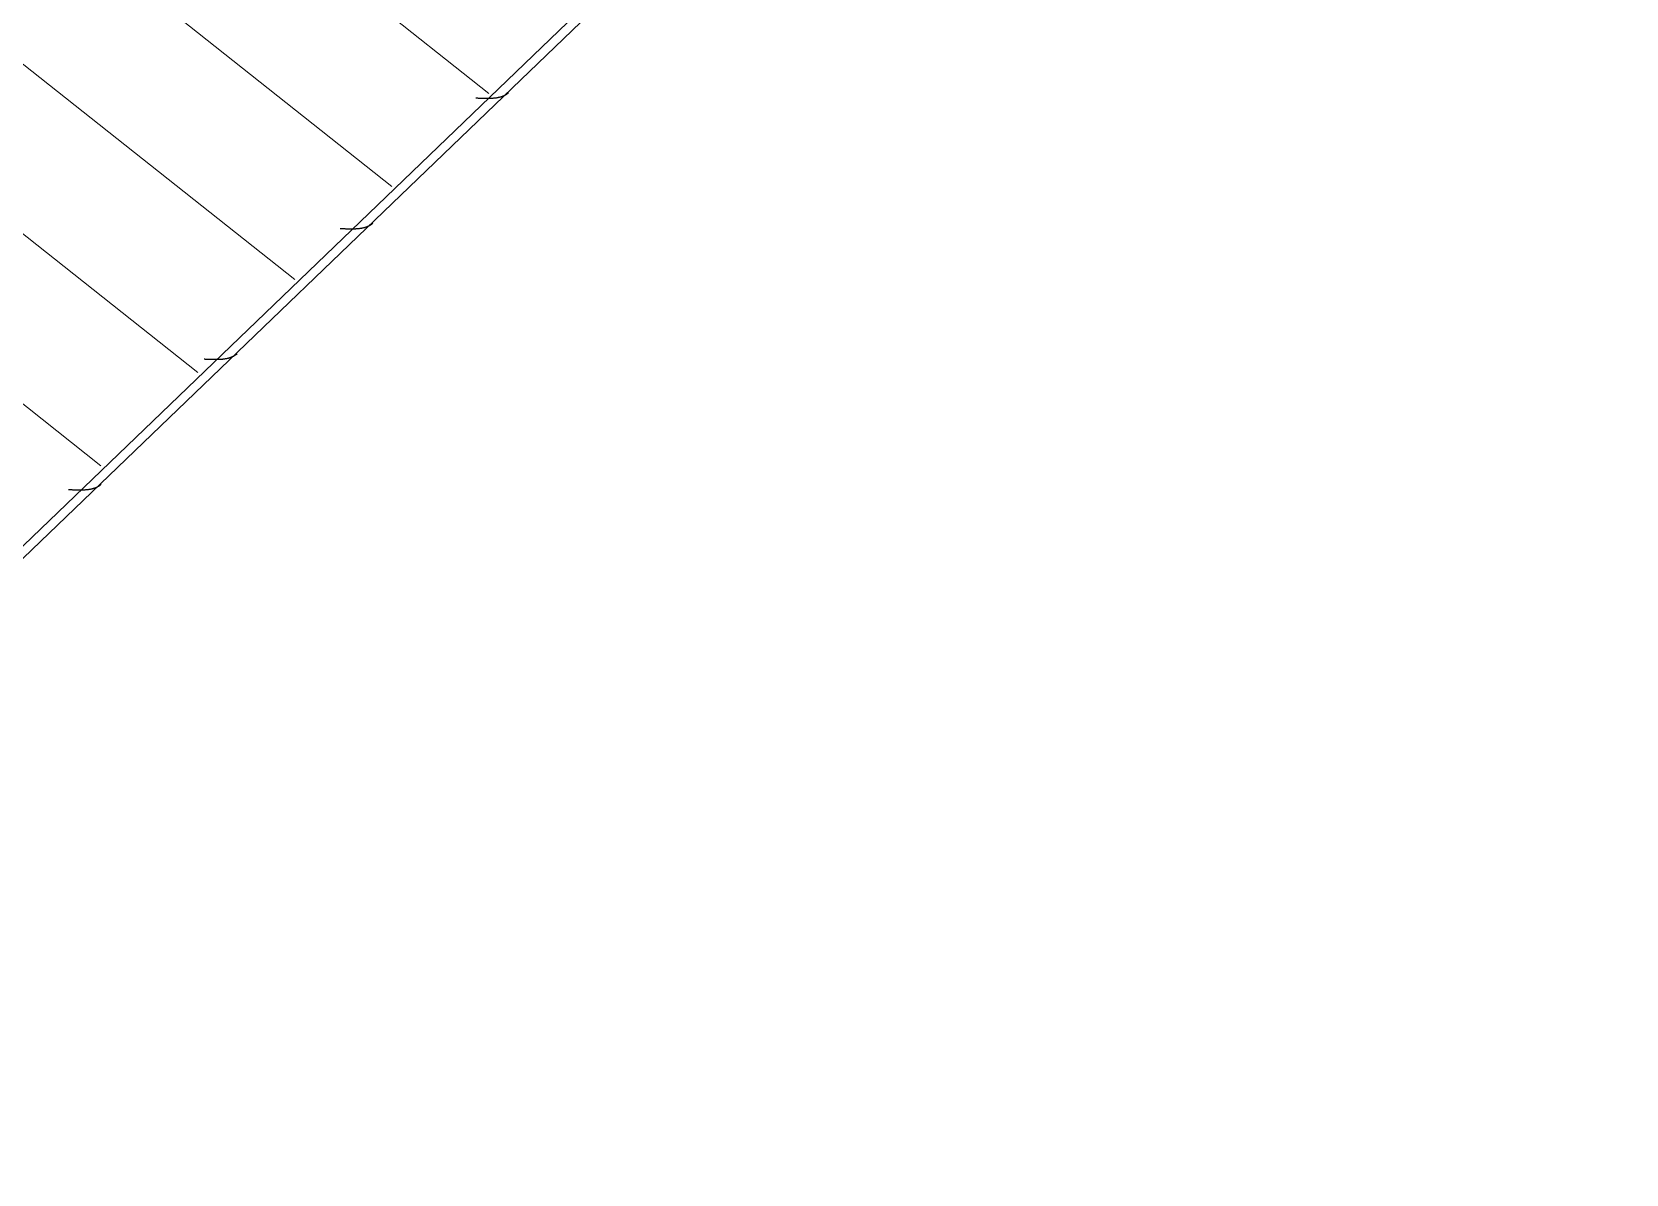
# Model space of a CAD drawing. Extents: x -9282 to 18119, y -11629 to 17404.
# Drawn here: x 1468.8 to 1558.6, y 3228.1 to 3292.4 of the extents above; entities that cross this region are included whole.
import ezdxf

# ---------------------------------------------------------------- set-up
doc = ezdxf.new("R2010")
doc.units = 0
doc.header["$LTSCALE"] = 30
doc.header["$MEASUREMENT"] = 0
doc.linetypes.add('EJEH$0$RLE-PROYECCION', pattern=[0.71438, 0.47625, -0.23813])
doc.layers.get('0').update_dxf_attribs({"linetype": 'CONTINUOUS'})
doc.layers.add('EJEH$0$RLA-ACHURADO', color=30, linetype='EJEH$0$RLE-PROYECCION', lineweight=15, transparency=0.7)
doc.layers.add('EJEH$0$RLA-CONTORNO', color=30, linetype='CONTINUOUS', lineweight=25)

# ---------------------------------------------------------------- blocks, each defined once
blk = doc.blocks.new('EJEH')
at = {"layer": 'EJEH$0$RLA-ACHURADO'}
h = blk.add_hatch(dxfattribs=at)
h.set_pattern_fill('RLE-ELEMENTOS METALICOS', color=256, angle=6.623, style=0, pattern_type=2)
h.set_pattern_definition([(141.623, (-89.674, -1990.712), (-4.656249, -5.87957), [])])
h.paths.add_polyline_path([(-1555.011, 786.892), (-1239.799, 1089.402), (-1239.816, 1103), (-1267.501, 1103), (-1596.269, 787), (-1571.906, 787)])
at = {"layer": 'EJEH$0$RLA-CONTORNO'}
for p, q in [((-1239.799, 1089.402), (-1554.42, 787)), ((-1553.698, 787), (-1239.799, 1088.709)), ((-1417.562, 919.201), (-1417.597, 919.202)), ((-1417.526, 919.199), (-1417.562, 919.201)), ((-1417.49, 919.197), (-1417.526, 919.199)), ((-1417.455, 919.196), (-1417.49, 919.197)), ((-1417.419, 919.194), (-1417.455, 919.196)), ((-1417.384, 919.193), (-1417.419, 919.194)), ((-1417.348, 919.191), (-1417.384, 919.193)), ((-1417.313, 919.19), (-1417.348, 919.191)), ((-1417.277, 919.188), (-1417.313, 919.19)), ((-1417.242, 919.187), (-1417.277, 919.188)), ((-1417.207, 919.186), (-1417.242, 919.187)), ((-1417.172, 919.185), (-1417.207, 919.186)), ((-1417.137, 919.184), (-1417.172, 919.185)), ((-1417.103, 919.184), (-1417.137, 919.184)), ((-1417.068, 919.183), (-1417.103, 919.184)), ((-1417.034, 919.183), (-1417.068, 919.183)), ((-1416.999, 919.182), (-1417.034, 919.183)), ((-1416.965, 919.182), (-1416.999, 919.182)), ((-1416.931, 919.183), (-1416.965, 919.182)), ((-1416.898, 919.183), (-1416.931, 919.183)), ((-1416.864, 919.184), (-1416.898, 919.183)), ((-1416.831, 919.184), (-1416.864, 919.184)), ((-1416.798, 919.185), (-1416.831, 919.184)), ((-1416.765, 919.187), (-1416.798, 919.185)), ((-1416.733, 919.188), (-1416.765, 919.187)), ((-1416.7, 919.19), (-1416.733, 919.188)), ((-1416.668, 919.192), (-1416.7, 919.19)), ((-1416.637, 919.195), (-1416.668, 919.192)), ((-1416.605, 919.197), (-1416.637, 919.195)), ((-1416.574, 919.2), (-1416.605, 919.197)), ((-1416.543, 919.204), (-1416.574, 919.2)), ((-1416.513, 919.207), (-1416.543, 919.204)), ((-1416.482, 919.211), (-1416.513, 919.207)), ((-1416.452, 919.215), (-1416.482, 919.211)), ((-1416.423, 919.22), (-1416.452, 919.215)), ((-1416.393, 919.225), (-1416.423, 919.22)), ((-1416.364, 919.23), (-1416.393, 919.225)), ((-1416.336, 919.236), (-1416.364, 919.23)), ((-1416.308, 919.242), (-1416.336, 919.236)), ((-1416.28, 919.248), (-1416.308, 919.242)), ((-1416.252, 919.255), (-1416.28, 919.248)), ((-1416.225, 919.262), (-1416.252, 919.255)), ((-1416.198, 919.27), (-1416.225, 919.262)), ((-1416.172, 919.278), (-1416.198, 919.27)), ((-1416.146, 919.286), (-1416.172, 919.278)), ((-1416.12, 919.295), (-1416.146, 919.286)), ((-1416.095, 919.304), (-1416.12, 919.295)), ((-1416.07, 919.314), (-1416.095, 919.304)), ((-1416.046, 919.324), (-1416.07, 919.314)), ((-1416.022, 919.335), (-1416.046, 919.324)), ((-1415.999, 919.345), (-1416.022, 919.335)), ((-1415.975, 919.357), (-1415.999, 919.345)), ((-1415.953, 919.369), (-1415.975, 919.357)), ((-1415.93, 919.381), (-1415.953, 919.369)), ((-1415.909, 919.394), (-1415.93, 919.381)), ((-1415.887, 919.407), (-1415.909, 919.394)), ((-1415.866, 919.42), (-1415.887, 919.407)), ((-1415.846, 919.434), (-1415.866, 919.42)), ((-1415.825, 919.449), (-1415.846, 919.434)), ((-1415.806, 919.464), (-1415.825, 919.449)), ((-1415.787, 919.479), (-1415.806, 919.464)), ((-1415.768, 919.495), (-1415.787, 919.479)), ((-1415.749, 919.511), (-1415.768, 919.495)), ((-1423.622, 912.007), (-1423.645, 911.995)), ((-1423.6, 912.019), (-1423.622, 912.007)), ((-1423.577, 912.031), (-1423.6, 912.019)), ((-1423.556, 912.044), (-1423.577, 912.031)), ((-1423.534, 912.057), (-1423.556, 912.044)), ((-1423.513, 912.07), (-1423.534, 912.057)), ((-1423.493, 912.084), (-1423.513, 912.07)), ((-1423.472, 912.099), (-1423.493, 912.084)), ((-1423.453, 912.114), (-1423.472, 912.099)), ((-1423.434, 912.129), (-1423.453, 912.114)), ((-1423.415, 912.145), (-1423.434, 912.129)), ((-1423.396, 912.161), (-1423.415, 912.145)), ((-1425.209, 911.851), (-1425.244, 911.853)), ((-1425.173, 911.849), (-1425.209, 911.851)), ((-1425.137, 911.847), (-1425.173, 911.849)), ((-1425.102, 911.846), (-1425.137, 911.847)), ((-1425.066, 911.844), (-1425.102, 911.846)), ((-1425.03, 911.843), (-1425.066, 911.844)), ((-1424.995, 911.841), (-1425.03, 911.843)), ((-1424.96, 911.84), (-1424.995, 911.841)), ((-1424.924, 911.838), (-1424.96, 911.84)), ((-1424.889, 911.837), (-1424.924, 911.838)), ((-1424.854, 911.836), (-1424.889, 911.837)), ((-1424.819, 911.835), (-1424.854, 911.836)), ((-1424.784, 911.834), (-1424.819, 911.835)), ((-1424.749, 911.834), (-1424.784, 911.834)), ((-1424.715, 911.833), (-1424.749, 911.834)), ((-1424.68, 911.833), (-1424.715, 911.833)), ((-1424.646, 911.832), (-1424.68, 911.833)), ((-1424.612, 911.832), (-1424.646, 911.832)), ((-1424.578, 911.833), (-1424.612, 911.832)), ((-1424.545, 911.833), (-1424.578, 911.833)), ((-1424.511, 911.834), (-1424.545, 911.833)), ((-1424.478, 911.834), (-1424.511, 911.834)), ((-1424.445, 911.836), (-1424.478, 911.834)), ((-1424.412, 911.837), (-1424.445, 911.836)), ((-1424.38, 911.838), (-1424.412, 911.837)), ((-1424.347, 911.84), (-1424.38, 911.838)), ((-1424.315, 911.842), (-1424.347, 911.84)), ((-1424.284, 911.845), (-1424.315, 911.842)), ((-1424.252, 911.847), (-1424.284, 911.845)), ((-1424.221, 911.85), (-1424.252, 911.847)), ((-1424.19, 911.854), (-1424.221, 911.85)), ((-1424.159, 911.857), (-1424.19, 911.854)), ((-1424.129, 911.861), (-1424.159, 911.857)), ((-1424.099, 911.865), (-1424.129, 911.861)), ((-1424.07, 911.87), (-1424.099, 911.865)), ((-1424.04, 911.875), (-1424.07, 911.87)), ((-1424.011, 911.88), (-1424.04, 911.875)), ((-1423.983, 911.886), (-1424.011, 911.88)), ((-1423.955, 911.892), (-1423.983, 911.886)), ((-1423.927, 911.898), (-1423.955, 911.892)), ((-1423.899, 911.905), (-1423.927, 911.898)), ((-1423.872, 911.912), (-1423.899, 911.905)), ((-1423.845, 911.92), (-1423.872, 911.912)), ((-1423.819, 911.928), (-1423.845, 911.92)), ((-1423.793, 911.936), (-1423.819, 911.928)), ((-1423.767, 911.945), (-1423.793, 911.936)), ((-1423.742, 911.954), (-1423.767, 911.945)), ((-1423.717, 911.964), (-1423.742, 911.954)), ((-1423.693, 911.974), (-1423.717, 911.964)), ((-1423.669, 911.985), (-1423.693, 911.974)), ((-1423.645, 911.995), (-1423.669, 911.985)), ((-1432.855, 904.501), (-1432.891, 904.503)), ((-1432.82, 904.499), (-1432.855, 904.501)), ((-1432.784, 904.497), (-1432.82, 904.499)), ((-1432.749, 904.496), (-1432.784, 904.497)), ((-1432.713, 904.494), (-1432.749, 904.496)), ((-1432.677, 904.493), (-1432.713, 904.494)), ((-1432.642, 904.491), (-1432.677, 904.493)), ((-1432.607, 904.49), (-1432.642, 904.491)), ((-1432.571, 904.488), (-1432.607, 904.49)), ((-1432.536, 904.487), (-1432.571, 904.488)), ((-1432.501, 904.486), (-1432.536, 904.487)), ((-1432.466, 904.485), (-1432.501, 904.486)), ((-1432.431, 904.484), (-1432.466, 904.485)), ((-1432.396, 904.484), (-1432.431, 904.484)), ((-1432.362, 904.483), (-1432.396, 904.484)), ((-1432.327, 904.483), (-1432.362, 904.483)), ((-1432.293, 904.482), (-1432.327, 904.483)), ((-1432.259, 904.482), (-1432.293, 904.482)), ((-1432.225, 904.483), (-1432.259, 904.482)), ((-1432.192, 904.483), (-1432.225, 904.483)), ((-1432.158, 904.484), (-1432.192, 904.483)), ((-1432.125, 904.484), (-1432.158, 904.484)), ((-1432.092, 904.486), (-1432.125, 904.484)), ((-1432.059, 904.487), (-1432.092, 904.486)), ((-1432.027, 904.488), (-1432.059, 904.487)), ((-1431.994, 904.49), (-1432.027, 904.488)), ((-1431.962, 904.492), (-1431.994, 904.49)), ((-1431.931, 904.495), (-1431.962, 904.492)), ((-1431.899, 904.497), (-1431.931, 904.495)), ((-1431.868, 904.5), (-1431.899, 904.497)), ((-1431.837, 904.504), (-1431.868, 904.5)), ((-1431.806, 904.507), (-1431.837, 904.504)), ((-1431.776, 904.511), (-1431.806, 904.507)), ((-1431.746, 904.515), (-1431.776, 904.511)), ((-1431.717, 904.52), (-1431.746, 904.515)), ((-1431.687, 904.525), (-1431.717, 904.52)), ((-1431.658, 904.53), (-1431.687, 904.525)), ((-1431.63, 904.536), (-1431.658, 904.53)), ((-1431.602, 904.542), (-1431.63, 904.536)), ((-1431.574, 904.548), (-1431.602, 904.542)), ((-1431.546, 904.555), (-1431.574, 904.548)), ((-1431.519, 904.562), (-1431.546, 904.555)), ((-1431.492, 904.57), (-1431.519, 904.562)), ((-1431.466, 904.578), (-1431.492, 904.57)), ((-1431.44, 904.586), (-1431.466, 904.578)), ((-1431.414, 904.595), (-1431.44, 904.586)), ((-1431.389, 904.604), (-1431.414, 904.595)), ((-1431.364, 904.614), (-1431.389, 904.604)), ((-1431.34, 904.624), (-1431.364, 904.614)), ((-1431.316, 904.635), (-1431.34, 904.624)), ((-1431.292, 904.645), (-1431.316, 904.635)), ((-1431.269, 904.657), (-1431.292, 904.645)), ((-1431.247, 904.669), (-1431.269, 904.657)), ((-1431.224, 904.681), (-1431.247, 904.669)), ((-1431.202, 904.694), (-1431.224, 904.681)), ((-1431.181, 904.707), (-1431.202, 904.694)), ((-1431.16, 904.72), (-1431.181, 904.707)), ((-1431.14, 904.734), (-1431.16, 904.72)), ((-1431.119, 904.749), (-1431.14, 904.734)), ((-1431.1, 904.764), (-1431.119, 904.749)), ((-1431.08, 904.779), (-1431.1, 904.764)), ((-1431.062, 904.795), (-1431.08, 904.779)), ((-1431.043, 904.811), (-1431.062, 904.795)), ((-1440.502, 897.151), (-1440.538, 897.153)), ((-1440.467, 897.149), (-1440.502, 897.151)), ((-1440.431, 897.147), (-1440.467, 897.149)), ((-1440.395, 897.146), (-1440.431, 897.147)), ((-1440.36, 897.144), (-1440.395, 897.146)), ((-1440.324, 897.143), (-1440.36, 897.144)), ((-1440.289, 897.141), (-1440.324, 897.143)), ((-1440.254, 897.14), (-1440.289, 897.141)), ((-1440.218, 897.138), (-1440.254, 897.14)), ((-1440.183, 897.137), (-1440.218, 897.138)), ((-1440.148, 897.136), (-1440.183, 897.137)), ((-1440.113, 897.135), (-1440.148, 897.136)), ((-1440.078, 897.134), (-1440.113, 897.135)), ((-1440.043, 897.134), (-1440.078, 897.134)), ((-1440.009, 897.133), (-1440.043, 897.134)), ((-1439.974, 897.133), (-1440.009, 897.133)), ((-1439.94, 897.132), (-1439.974, 897.133)), ((-1439.906, 897.132), (-1439.94, 897.132)), ((-1439.872, 897.133), (-1439.906, 897.132)), ((-1439.839, 897.133), (-1439.872, 897.133)), ((-1439.805, 897.134), (-1439.839, 897.133)), ((-1439.772, 897.134), (-1439.805, 897.134)), ((-1439.739, 897.136), (-1439.772, 897.134)), ((-1439.706, 897.137), (-1439.739, 897.136)), ((-1439.674, 897.138), (-1439.706, 897.137)), ((-1439.641, 897.14), (-1439.674, 897.138)), ((-1439.609, 897.142), (-1439.641, 897.14)), ((-1439.577, 897.145), (-1439.609, 897.142)), ((-1439.546, 897.147), (-1439.577, 897.145)), ((-1439.515, 897.15), (-1439.546, 897.147)), ((-1439.484, 897.154), (-1439.515, 897.15)), ((-1439.453, 897.157), (-1439.484, 897.154)), ((-1439.423, 897.161), (-1439.453, 897.157)), ((-1439.393, 897.166), (-1439.423, 897.161)), ((-1439.364, 897.17), (-1439.393, 897.166)), ((-1439.334, 897.175), (-1439.364, 897.17)), ((-1439.305, 897.18), (-1439.334, 897.175)), ((-1439.277, 897.186), (-1439.305, 897.18)), ((-1439.248, 897.192), (-1439.277, 897.186)), ((-1439.221, 897.198), (-1439.248, 897.192)), ((-1439.193, 897.205), (-1439.221, 897.198)), ((-1439.166, 897.212), (-1439.193, 897.205)), ((-1439.139, 897.22), (-1439.166, 897.212)), ((-1439.113, 897.228), (-1439.139, 897.22)), ((-1439.087, 897.236), (-1439.113, 897.228)), ((-1439.061, 897.245), (-1439.087, 897.236)), ((-1439.036, 897.254), (-1439.061, 897.245)), ((-1439.011, 897.264), (-1439.036, 897.254)), ((-1438.987, 897.274), (-1439.011, 897.264)), ((-1438.963, 897.285), (-1438.987, 897.274)), ((-1438.939, 897.296), (-1438.963, 897.285)), ((-1438.916, 897.307), (-1438.939, 897.296)), ((-1438.894, 897.319), (-1438.916, 897.307)), ((-1438.871, 897.331), (-1438.894, 897.319)), ((-1438.849, 897.344), (-1438.871, 897.331)), ((-1438.828, 897.357), (-1438.849, 897.344)), ((-1438.807, 897.37), (-1438.828, 897.357)), ((-1438.786, 897.384), (-1438.807, 897.37)), ((-1438.766, 897.399), (-1438.786, 897.384)), ((-1438.747, 897.414), (-1438.766, 897.399)), ((-1438.727, 897.429), (-1438.747, 897.414)), ((-1438.709, 897.445), (-1438.727, 897.429)), ((-1438.69, 897.461), (-1438.709, 897.445))]:
    blk.add_line(p, q, dxfattribs=at)

msp = doc.modelspace()

# ---------------------------------------------------------------- block references
msp.add_blockref('EJEH', (2911.436, 2369.469))

doc.saveas('drawing.dxf')
